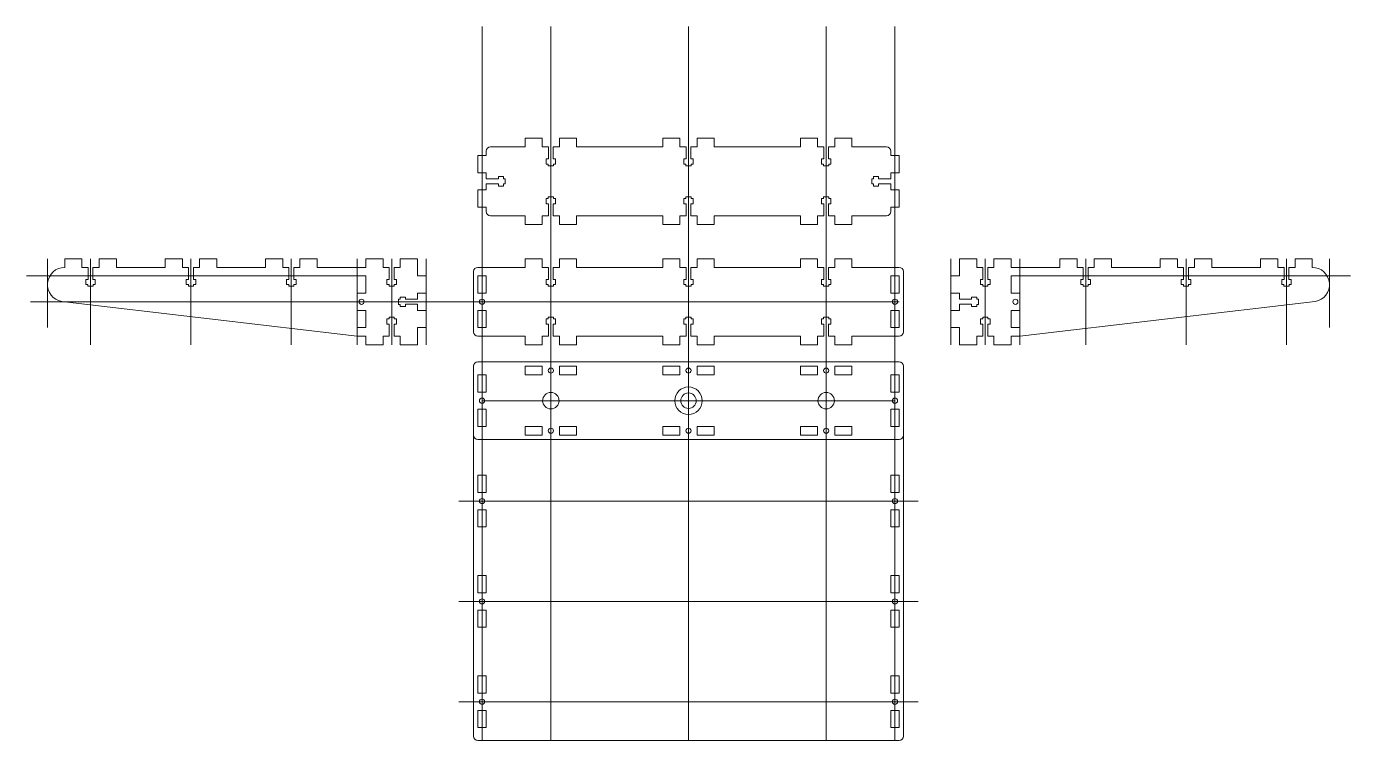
# Model space of a CAD drawing. Header units: millimetres. Extents: x -385 to 385, y -115 to 300.
import ezdxf

# ---------------------------------------------------------------- set-up
doc = ezdxf.new("R2010")
doc.units = ezdxf.units.MM
doc.layers.get('0').update_dxf_attribs({"linetype": 'CONTINUOUS', "lineweight": 0, "true_color": 0x000000})
for name, color, linetype, lineweight, true_color in [('Back', 7, 'CONTINUOUS', 0, 0x000000), ('Bottom', 7, 'CONTINUOUS', 0, 0x000000), ('Drawings', 1, 'CONTINUOUS', 0, 0xff0000), ('Front', 7, 'CONTINUOUS', 0, 0x000000), ('Left', 7, 'CONTINUOUS', 0, 0x000000), ('Z Stage', 7, 'CONTINUOUS', 0, 0x000000)]:
    doc.layers.add(name, color=color, linetype=linetype, lineweight=lineweight, true_color=true_color)

# ---------------------------------------------------------------- blocks, each defined once
blk = doc.blocks.new('tcutout')
for p, q in [((-15, 2.5), (-5, 2.5)), ((-15, -2.5), (-15, 2.5)), ((-5, 2.5), (-5, -2.5)), ((5, 2.5), (15, 2.5)), ((5, -2.5), (5, 2.5)), ((15, 2.5), (15, -2.5)), ((-15, -2.5), (-5, -2.5)), ((5, -2.5), (15, -2.5))]:
    blk.add_line(p, q)
blk.add_circle((0, 0), 1.5)
blk = doc.blocks.new('tgrips')
for p, q in [((-15, 5), (-5, 5)), ((-15, 0), (-15, 5)), ((-5, 5), (-5, 0)), ((-5, 0), (-1.42, 0)), ((-1.42, 0), (-1.42, -7)), ((1.4, -7), (1.4, 0)), ((1.4, 0), (5, 0)), ((5, 5), (15, 5)), ((5, 0), (5, 5)), ((15, 5), (15, 0)), ((-2.75, -7), (-2.75, -10)), ((-1.42, -7), (-2.75, -7)), ((2.75, -7), (1.4, -7)), ((2.75, -7), (2.75, -10)), ((-2.75, -10), (-1.5, -10)), ((-1.5, -10), (-1.5, -11)), ((-1.5, -11), (1.5, -11)), ((1.5, -10), (2.75, -10)), ((1.5, -11), (1.5, -10))]:
    blk.add_line(p, q)

msp = doc.modelspace()

# ---------------------------------------------------------------- linework, layer by layer
at = {"layer": 'Back'}
for p, q in [((-125, 157.5), (-125, 122.5)), ((-122.5, 160), (-95, 160)), ((-65, 160), (-15, 160)), ((15, 160), (65, 160)), ((95, 160), (122.5, 160)), ((125, 157.5), (125, 122.5)), ((-122.5, 120), (-95, 120)), ((-65, 120), (-15, 120)), ((15, 120), (65, 120)), ((95, 120), (122.5, 120))]:
    msp.add_line(p, q, dxfattribs=at)
for centre, start, end in [((-122.5, 157.5), 90, 180), ((122.5, 157.5), 0, 90), ((-122.5, 122.5), 180, 270), ((122.5, 122.5), 270, 0)]:
    msp.add_arc(centre, 2.5, start, end, dxfattribs=at)
at = {"layer": 'Bottom'}
for p, q in [((-125, 102.5), (-125, 62.5)), ((-122.5, 105), (122.5, 105)), ((125, 102.5), (125, 62.5)), ((-122.5, 60), (122.5, 60))]:
    msp.add_line(p, q, dxfattribs=at)
for centre, radius in [((-80, 82.5), 4.78), ((0, 82.5), 8), ((80, 82.5), 4.78)]:
    msp.add_circle(centre, radius, dxfattribs=at)
for centre, start, end in [((-122.5, 102.5), 90, 180), ((122.5, 102.5), 0, 90), ((-122.5, 62.5), 180, 270), ((122.5, 62.5), 270, 0)]:
    msp.add_arc(centre, 2.5, start, end, dxfattribs=at)
at = {"layer": 'Drawings'}
for p, q in [((-120, 300), (-120, -115)), ((-80, 300), (-80, -115)), ((0, 300), (0, -115)), ((80, 300), (80, -115)), ((120, 300), (120, -115)), ((-372.5, 165), (-372.5, 125)), ((-347.5, 165), (-347.5, 115)), ((-289.17, 165), (-289.17, 115)), ((-230.83, 165), (-230.83, 115)), ((-192.5, 165), (-192.5, 115)), ((-172.5, 165), (-172.5, 115)), ((-152.5, 165), (-152.5, 115)), ((152.49, 165), (152.49, 115)), ((172.49, 165), (172.49, 115)), ((192.49, 165), (192.49, 115)), ((230.83, 165), (230.83, 115)), ((289.16, 165), (289.16, 115)), ((347.49, 165), (347.49, 115)), ((372.49, 165), (372.49, 125)), ((-187.5, 155), (-384.75, 155)), ((187.49, 155), (384.74, 155)), ((-382.5, 140), (122.5, 140)), ((-120, 82.5), (120, 82.5)), ((-133.5, 24.17), (133.5, 24.17)), ((-133.5, -34.17), (133.5, -34.17)), ((-133.5, -92.5), (133.5, -92.5))]:
    msp.add_line(p, q, dxfattribs=at)
at = {"layer": 'Front'}
for p, q in [((-117.5, 225), (-117.5, 227.5)), ((-115, 230), (-95, 230)), ((-65, 230), (-15, 230)), ((15, 230), (65, 230)), ((95, 230), (115, 230)), ((117.5, 225), (117.5, 227.5)), ((-117.5, 195), (-117.5, 192.5)), ((117.5, 195), (117.5, 192.5)), ((-115, 190), (-95, 190)), ((-65, 190), (-15, 190)), ((15, 190), (65, 190)), ((95, 190), (115, 190))]:
    msp.add_line(p, q, dxfattribs=at)
for centre, start, end in [((-115, 227.5), 90, 180), ((115, 227.5), 0, 90), ((-115, 192.5), 180, 270), ((115, 192.5), 270, 0)]:
    msp.add_arc(centre, 2.5, start, end, dxfattribs=at)
at = {"layer": 'Left'}
for p, q in [((-332.5, 160), (-304.17, 160)), ((-274.17, 160), (-245.83, 160)), ((-215.83, 160), (-187.5, 160)), ((-157.5, 160), (-157.5, 155)), ((157.49, 160), (157.49, 155)), ((215.83, 160), (187.49, 160)), ((274.16, 160), (245.83, 160)), ((332.49, 160), (304.16, 160)), ((-192.5, 120), (-364.21, 140.15)), ((192.49, 120), (364.21, 140.15)), ((-157.5, 120), (-157.5, 125)), ((157.49, 120), (157.49, 125)), ((-187.5, 120), (-192.5, 120)), ((187.49, 120), (192.49, 120))]:
    msp.add_line(p, q, dxfattribs=at)
for centre, start, end in [((-362.49, 150), 90.04552, 260.08664), ((362.49, 150), 279.91336, 89.95448)]:
    msp.add_arc(centre, 10, start, end, dxfattribs=at)
at = {"layer": 'Z Stage'}
for p, q in [((-125, 102.5), (-125, -112.5)), ((-122.5, 105), (122.5, 105)), ((125, 102.5), (125, -112.5)), ((-122.5, -115), (122.5, -115))]:
    msp.add_line(p, q, dxfattribs=at)
for centre, radius in [((-80, 82.5), 4.78), ((0, 82.5), 4.5), ((80, 82.5), 4.78)]:
    msp.add_circle(centre, radius, dxfattribs=at)
for centre, start, end in [((-122.5, 102.5), 90, 180), ((122.5, 102.5), 0, 90), ((-122.5, -112.5), 180, 270), ((122.5, -112.5), 270, 0)]:
    msp.add_arc(centre, 2.5, start, end, dxfattribs=at)

# ---------------------------------------------------------------- block references
at = {"layer": 'Back', "rotation": 180}
for p in [(-80, 120), (0, 120), (80, 120)]:
    msp.add_blockref('tgrips', p, dxfattribs=at)
at = {"layer": 'Bottom'}
for p in [(-80, 100), (0, 100), (80, 100), (-80, 65), (0, 65), (80, 65)]:
    msp.add_blockref('tcutout', p, dxfattribs=at)
at = {"layer": 'Bottom', "rotation": 270}
for p in [(-120, 82.5), (120, 82.5)]:
    msp.add_blockref('tcutout', p, dxfattribs=at)
at = {"layer": 'Front'}
for p, rotation in [((-117.5, 210), 90), ((117.5, 210), -90), ((-80, 190), 180), ((0, 190), 180), ((80, 190), 180)]:
    msp.add_blockref('tgrips', p, dxfattribs=dict(at, rotation=rotation))
at = {"layer": 'Left'}
for p in [(-80, 230), (0, 230), (80, 230), (-347.5, 160), (-289.17, 160), (-230.83, 160), (-172.5, 160), (-80, 160), (0, 160), (80, 160)]:
    msp.add_blockref('tgrips', p, dxfattribs=at)
at = {"layer": 'Left', "yscale": -1}
for name, p, rotation in [('tgrips', (172.49, 160), 180), ('tgrips', (230.83, 160), 180), ('tgrips', (289.16, 160), 180), ('tgrips', (347.49, 160), 180), ('tgrips', (157.49, 140), 270), ('tcutout', (189.99, 140), 89.99999999999999), ('tgrips', (172.49, 120), 360)]:
    msp.add_blockref(name, p, dxfattribs=dict(at, rotation=rotation))
at = {"layer": 'Left'}
for name, p, rotation in [('tcutout', (-190, 140), 90), ('tgrips', (-157.5, 140), -90), ('tcutout', (-120, 140), 90), ('tcutout', (120, 140), 90), ('tgrips', (-172.5, 120), 180)]:
    msp.add_blockref(name, p, dxfattribs=dict(at, rotation=rotation))
at = {"layer": 'Z Stage'}
for p in [(-80, 100), (0, 100), (80, 100), (-80, 65), (0, 65), (80, 65)]:
    msp.add_blockref('tcutout', p, dxfattribs=at)
at = {"layer": 'Z Stage', "rotation": 90}
for p in [(-120, 82.5), (120, 82.5), (-120, 24.17), (120, 24.17), (-120, -34.17), (120, -34.17), (-120, -92.5), (120, -92.5)]:
    msp.add_blockref('tcutout', p, dxfattribs=at)

doc.saveas('drawing.dxf')
